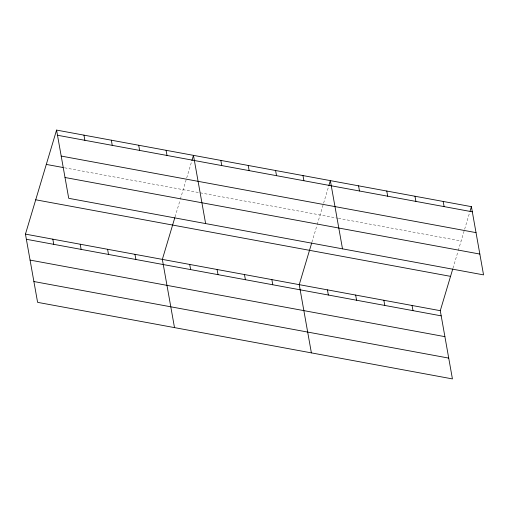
<?xml version="1.0" encoding="UTF-8"?>
<svg xmlns="http://www.w3.org/2000/svg" width="509" height="509" viewBox="0 0 509 509"><rect width="100%" height="100%" fill="white"/><g stroke="black" fill="none" stroke-linecap="round" stroke-linejoin="round"><path stroke-width="0.38" stroke-dasharray="2.54 1.91" d="M175.039 216.949L180.11 199.999M180.326 199.267L191.677 161.328M311.928 242.22L316.999 225.271M317.222 224.533L328.572 186.593M452.972 268.249L458.043 251.3M458.259 250.562L469.61 212.622M64.554 167.785L337.62 218.189M338.383 218.329L461.129 240.986"/><path stroke-width="0.76" d="M452.749 268.987L440.279 310.687L452.431 378.912L37.602 302.346L25.45 234.121L56.569 130.088L471.398 206.654L483.55 274.879L68.721 198.313L56.569 130.088M174.816 217.687L162.346 259.386L174.498 327.611M191.899 160.577L193.465 155.353L205.617 223.578M311.712 242.952L299.235 284.652L311.387 352.877M328.795 185.849L330.354 180.625L342.506 248.85M470.055 211.133L471.398 206.654M57.492 135.254L472.32 211.82M61.195 156.066L476.023 232.632M46.3 164.42L63.033 167.506M65.018 177.501L479.841 254.067M35.719 199.789L450.548 276.355M25.45 234.121L440.279 310.687M26.373 239.281L441.195 315.854M30.076 260.093L444.904 336.659M33.893 281.534L448.722 358.101M443.186 201.449L444.109 206.616M414.981 196.239L415.898 201.405M412.067 305.483L412.99 310.643M386.77 191.034L387.693 196.2M383.862 300.272L384.779 305.438M358.565 185.83L359.481 190.996M355.651 295.067L356.574 300.234M327.446 289.863L328.362 295.023M302.976 175.567L303.898 180.733M275.598 170.515L276.521 175.681M271.857 279.6L272.779 284.766M248.22 165.463L249.143 170.63M244.479 274.548L245.402 279.708M220.842 160.411L221.759 165.571M217.101 269.496L218.017 274.656M189.723 264.438L190.64 269.605M166.087 150.301L167.003 155.468M138.702 145.25L139.625 150.416M134.968 254.335L135.884 259.495M111.325 140.198L112.247 145.358M107.584 249.283L108.506 254.443M83.947 135.139L84.869 140.306M80.206 244.225L81.128 249.391M52.828 239.173L53.75 244.339"/></g></svg>
